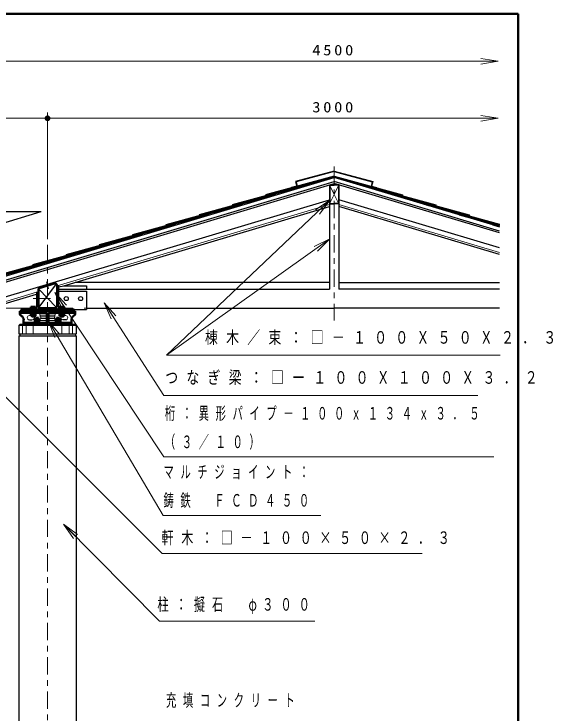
# Model space of a CAD drawing. Units: millimetres on the paper. Extents: x -385 to 6, y 0 to 267.
# Drawn here: x -87.9 to 6.1, y 145 to 267 of the extents above; entities that cross this region are included whole.
import ezdxf

# ---------------------------------------------------------------- set-up
doc = ezdxf.new("R2010")
doc.units = ezdxf.units.MM
doc.linetypes.add('USER1', pattern=[4.5, 2.5, -2])
doc.linetypes.add('USER2', pattern=[6, 3, -1, 1, -1])
doc.layers.add('LY_1', color=7, linetype='Continuous', lineweight=25)
doc.styles.add('ＭＳ ゴシック', font='')
doc.styles.get('ＭＳ ゴシック').set_extended_font_data('MS Gothic')

# ---------------------------------------------------------------- blocks, each defined once
blk = doc.blocks.new('filled_dot')
at = {"color": 0, "linetype": 'Continuous', "lineweight": -2, "const_width": 1.25}
blk.add_lwpolyline([(-0.625, 0, 1), (0.625, 0, 1)], format="xyb", close=True, dxfattribs=at)
blk = doc.blocks.new('open_arrow')
at = {"color": 0, "linetype": 'Continuous', "lineweight": -2}
blk.add_lwpolyline([(7.5, 1.25), (0, 0), (7.5, -1.25)], dxfattribs=at)

msp = doc.modelspace()

# ---------------------------------------------------------------- linework, layer by layer
at = {"layer": 'LY_1', "lineweight": 50}
for p, q in [((0, 267), (-385, 267)), ((0, 0), (0, 267))]:
    msp.add_line(p, q, dxfattribs=at)
at = {"layer": 'LY_1', "lineweight": 13}
for p, q in [((-107.08, 258.749), (-3.466, 258.749)), ((-82.08, 227.705), (-82.08, 249.792)), ((-107.08, 248.792), (-82.08, 248.792)), ((-82.08, 248.792), (-3.466, 248.792)), ((-32.815, 234.5), (-61.311, 207.415)), ((-35.334, 232.796), (-32.815, 234.5)), ((-32.815, 234.5), (-34.99, 232.433)), ((-32.815, 234.5), (-34.645, 232.071)), ((-80.413, 219.518), (-32.913, 233.768)), ((-3.237, 225.365), (-31.247, 233.768)), ((-35.557, 226.404), (-32.824, 227.739)), ((-32.824, 227.739), (-35.266, 225.997)), ((-32.824, 227.739), (-34.976, 225.59)), ((-101.02, 213.336), (-83.979, 218.448)), ((-80.835, 218.397), (-79.176, 215.898)), ((-80.835, 218.397), (-78.76, 216.174)), ((-79.593, 215.621), (-80.835, 218.397)), ((-72.188, 216.575), (-70.563, 214.053)), ((-72.188, 216.575), (-70.143, 214.324)), ((-70.983, 213.782), (-72.188, 216.575)), ((-84.513, 215.638), (-120.08, 215.638)), ((-85.247, 214.338), (-84.98, 214.338)), ((-83.413, 214.671), (-83.413, 214.471)), ((-83.347, 214.438), (-83.413, 214.471)), ((-82.23, 214.438), (-83.347, 214.438)), ((-83.347, 214.438), (-83.347, 214.138)), ((-83.28, 214.105), (-83.347, 214.138)), ((-83.347, 213.805), (-83.28, 213.838)), ((-83.347, 213.805), (-83.347, 213.505)), ((-82.23, 214.105), (-83.28, 214.105)), ((-83.28, 214.105), (-83.28, 213.838)), ((-82.23, 213.838), (-83.28, 213.838)), ((-81.997, 214.105), (-82.163, 214.105)), ((-81.93, 214.438), (-80.813, 214.438)), ((-81.93, 214.105), (-80.88, 214.105)), ((-81.93, 213.838), (-80.88, 213.838)), ((-80.88, 214.105), (-80.813, 214.138)), ((-80.88, 214.105), (-80.88, 213.838)), ((-80.813, 213.805), (-80.88, 213.838)), ((-80.813, 214.438), (-80.747, 214.471)), ((-80.813, 214.438), (-80.813, 214.138)), ((-80.813, 213.805), (-80.813, 213.505)), ((-80.747, 214.671), (-80.747, 214.471)), ((-78.913, 214.338), (-79.18, 214.338)), ((-86.455, 212.639), (-86.455, 211.137)), ((-85.83, 212.639), (-85.83, 211.137)), ((-84.58, 212.639), (-84.58, 211.137)), ((-83.413, 213.471), (-83.347, 213.505)), ((-83.413, 213.471), (-83.413, 213.271)), ((-82.23, 213.505), (-83.347, 213.505)), ((-82.08, 212.639), (-82.08, 211.137)), ((-81.93, 213.505), (-80.813, 213.505)), ((-81.91, 213.379), (-80.385, 210.797)), ((-81.91, 213.379), (-79.954, 211.051)), ((-80.815, 210.542), (-81.91, 213.379)), ((-80.747, 213.471), (-80.813, 213.505)), ((-80.747, 213.471), (-80.747, 213.271)), ((-79.58, 212.639), (-79.58, 211.137)), ((-78.33, 212.639), (-78.33, 211.137)), ((-77.705, 212.639), (-77.705, 211.137)), ((-79.319, 177.936), (-77.209, 175.803)), ((-79.319, 177.936), (-76.854, 176.155)), ((-77.564, 175.451), (-79.319, 177.936))]:
    msp.add_line(p, q, dxfattribs=at)
at = {"layer": 'LY_1', "color": 40}
for p, q in [((-32.08, 239.566), (-38.804, 237.728)), ((-32.08, 239.497), (-38.722, 237.681)), ((-32.08, 239.566), (-25.356, 237.728)), ((-32.08, 239.497), (-25.438, 237.682)), ((-107.079, 215.97), (-32.08, 238.469)), ((-32.08, 238.512), (-49.842, 233.657)), ((-32.08, 238.667), (-44.031, 235.401)), ((-32.08, 238.668), (-20.129, 235.401)), ((-32.08, 238.512), (-14.317, 233.658)), ((-3.237, 229.817), (-32.08, 238.47)), ((-106.878, 215.299), (-32.08, 237.739)), ((-106.792, 215.012), (-32.08, 237.425)), ((-36.488, 237.152), (-55.654, 231.914)), ((-38.593, 236.956), (-39.493, 236.71)), ((-38.804, 237.728), (-38.593, 236.956)), ((-38.722, 237.681), (-38.511, 236.91)), ((-36.53, 237.296), (-36.488, 237.152)), ((-3.237, 229.086), (-32.08, 237.739)), ((-3.237, 228.773), (-32.08, 237.426)), ((-27.63, 237.296), (-27.672, 237.152)), ((-27.672, 237.153), (-8.506, 231.914)), ((-25.438, 237.682), (-25.649, 236.91)), ((-25.356, 237.728), (-25.567, 236.957)), ((-25.567, 236.957), (-24.667, 236.711)), ((-42.341, 235.553), (-42.299, 235.409)), ((-21.819, 235.553), (-21.861, 235.409)), ((-42.299, 235.409), (-61.465, 230.171)), ((-44.032, 235.401), (-43.99, 235.257)), ((-21.861, 235.409), (-3.237, 230.319)), ((-20.128, 235.401), (-20.17, 235.257)), ((-48.11, 233.666), (-67.276, 228.427)), ((-49.843, 233.658), (-49.801, 233.514)), ((-48.152, 233.809), (-48.11, 233.665)), ((-16.008, 233.81), (-16.05, 233.666)), ((-16.049, 233.666), (-3.237, 230.164)), ((-14.317, 233.658), (-14.359, 233.514)), ((-53.921, 231.922), (-73.087, 226.684)), ((-55.654, 231.915), (-55.612, 231.77)), ((-53.963, 232.066), (-53.921, 231.922)), ((-10.239, 231.922), (-3.237, 230.008)), ((-10.197, 232.066), (-10.238, 231.922)), ((-8.506, 231.915), (-8.548, 231.77)), ((-59.732, 230.178), (-78.898, 224.94)), ((-61.465, 230.171), (-61.423, 230.027)), ((-59.774, 230.323), (-59.732, 230.179)), ((-4.386, 230.323), (-4.427, 230.179)), ((-4.427, 230.178), (-3.237, 229.853)), ((-65.543, 228.435), (-84.709, 223.196)), ((-67.276, 228.428), (-67.234, 228.284)), ((-65.585, 228.579), (-65.543, 228.435)), ((-71.354, 226.691), (-90.528, 221.45)), ((-73.087, 226.684), (-73.045, 226.54)), ((-71.396, 226.835), (-71.354, 226.691)), ((-77.165, 224.947), (-96.331, 219.709)), ((-78.898, 224.94), (-78.856, 224.796)), ((-77.207, 225.092), (-77.165, 224.947)), ((-83.018, 223.348), (-82.977, 223.204)), ((-82.976, 223.203), (-102.142, 217.965)), ((-84.709, 223.197), (-84.667, 223.053))]:
    msp.add_line(p, q, dxfattribs=at)
at = {"layer": 'LY_1', "linetype": 'USER2', "lineweight": 13}
for p, q in [((-32.08, 240.382), (-32.08, 213.482)), ((-32.08, 240.382), (-32.08, 213.482)), ((-32.913, 237.176), (-32.08, 235.509)), ((-31.247, 237.176), (-32.08, 235.509)), ((-32.913, 233.842), (-32.08, 235.509)), ((-31.247, 233.842), (-32.08, 235.509)), ((-82.08, 226.705), (-82.08, 103.35)), ((-81.899, 219.007), (-82.277, 220.267)), ((-84.572, 217.305), (-79.731, 217.305))]:
    msp.add_line(p, q, dxfattribs=at)
at = {"layer": 'LY_1'}
for p, q in [((-32.913, 237.176), (-32.913, 218.971)), ((-32.913, 237.176), (-32.08, 237.176)), ((-32.837, 237.099), (-32.08, 237.099)), ((-32.837, 237.099), (-32.837, 233.919)), ((-31.247, 237.176), (-32.08, 237.176)), ((-31.323, 237.099), (-32.08, 237.099)), ((-31.323, 237.099), (-31.323, 233.919)), ((-31.247, 237.176), (-31.247, 218.971)), ((-101.24, 214.068), (-32.913, 234.566)), ((-3.237, 226.163), (-31.247, 234.566)), ((-79.234, 219.518), (-32.913, 233.415)), ((-32.913, 233.842), (-32.08, 233.842)), ((-32.837, 233.919), (-32.08, 233.919)), ((-31.323, 233.919), (-32.08, 233.919)), ((-31.247, 233.842), (-32.08, 233.842)), ((-3.237, 225.012), (-31.247, 233.415)), ((-103.171, 226.497), (-83.171, 232.497)), ((-103.171, 232.496), (-83.171, 232.496)), ((-80.577, 219.885), (-83.614, 215.814)), ((-80.714, 220.017), (-83.58, 219.157)), ((-80.68, 219.905), (-83.547, 219.045)), ((-81.339, 220.038), (-81.281, 219.847)), ((-80.529, 219.791), (-80.529, 215.871)), ((-80.413, 219.791), (-80.413, 215.871)), ((-32.913, 220.105), (-77.28, 220.105)), ((-31.247, 220.105), (-3.237, 220.105)), ((-83.979, 218.508), (-83.979, 215.638)), ((-83.746, 218.931), (-83.746, 215.871)), ((-83.629, 218.931), (-83.629, 215.871)), ((-83.621, 218.976), (-80.561, 215.792)), ((-82.935, 219.559), (-82.878, 219.368)), ((-80.413, 218.971), (-32.913, 218.971)), ((-80.413, 218.638), (-75.313, 218.638)), ((-80.179, 219.342), (-79.234, 219.518)), ((-80.179, 219.518), (-80.179, 215.638)), ((-79.234, 219.518), (-75.313, 219.518)), ((-75.313, 219.518), (-75.313, 218.971)), ((-75.313, 218.638), (-75.313, 215.438)), ((-3.237, 218.971), (-31.247, 218.971)), ((-99.842, 213.336), (-83.979, 218.095)), ((-86.747, 215.438), (-86.747, 215.138)), ((-83.779, 215.438), (-75.313, 215.438)), ((-83.513, 215.755), (-80.646, 215.755)), ((-83.513, 215.638), (-80.646, 215.638)), ((-77.413, 215.438), (-77.413, 215.138)), ((-75.313, 215.638), (-32.08, 215.638)), ((-3.237, 215.638), (-32.08, 215.638)), ((-85.247, 213.605), (-84.747, 213.605)), ((-78.913, 213.605), (-79.413, 213.605))]:
    msp.add_line(p, q, dxfattribs=at)
at = {"layer": 'LY_1', "color": 140, "lineweight": 50}
for p, q in [((-86.913, 215.138), (-86.913, 214.665)), ((-86.913, 215.138), (-77.247, 215.138)), ((-86.913, 214.838), (-82.23, 214.838)), ((-86.747, 215.438), (-77.413, 215.438)), ((-85.08, 215.545), (-85.08, 215.438)), ((-85.08, 215.545), (-84.08, 215.545)), ((-85.08, 214.731), (-85.08, 214.838)), ((-84.98, 215.878), (-84.18, 215.878)), ((-84.98, 215.878), (-84.98, 215.545)), ((-84.58, 215.878), (-84.58, 215.545)), ((-84.18, 215.878), (-84.18, 215.545)), ((-84.08, 215.545), (-84.08, 215.438)), ((-84.08, 214.731), (-84.08, 214.838)), ((-82.23, 214.838), (-82.23, 213.105)), ((-81.93, 214.838), (-81.93, 213.105)), ((-77.247, 214.838), (-81.93, 214.838)), ((-80.08, 215.545), (-80.08, 215.438)), ((-79.08, 215.545), (-80.08, 215.545)), ((-80.08, 214.731), (-80.08, 214.838)), ((-79.18, 215.878), (-79.98, 215.878)), ((-79.98, 215.878), (-79.98, 215.545)), ((-79.58, 215.878), (-79.58, 215.545)), ((-79.18, 215.878), (-79.18, 215.545)), ((-79.08, 215.545), (-79.08, 215.438)), ((-79.08, 214.731), (-79.08, 214.838)), ((-77.247, 215.138), (-77.247, 214.665)), ((-86.247, 213.571), (-86.247, 212.805)), ((-85.08, 214.731), (-84.08, 214.731)), ((-84.98, 214.298), (-84.98, 214.731)), ((-84.98, 214.298), (-84.18, 214.298)), ((-84.847, 214.211), (-84.847, 214.298)), ((-84.847, 214.211), (-84.313, 214.211)), ((-84.58, 214.298), (-84.58, 214.731)), ((-84.313, 214.211), (-84.313, 214.298)), ((-84.313, 213.645), (-83.513, 213.645)), ((-84.313, 213.645), (-84.313, 213.211)), ((-84.18, 214.298), (-84.18, 214.731)), ((-83.647, 213.971), (-84.18, 213.971)), ((-84.18, 213.971), (-84.18, 213.645)), ((-83.913, 213.645), (-83.913, 213.211)), ((-83.647, 213.971), (-83.647, 213.645)), ((-83.513, 213.645), (-83.513, 213.211)), ((-80.647, 213.645), (-80.647, 213.211)), ((-79.847, 213.645), (-80.647, 213.645)), ((-80.513, 213.971), (-79.98, 213.971)), ((-80.513, 213.971), (-80.513, 213.645)), ((-80.247, 213.645), (-80.247, 213.211)), ((-79.08, 214.731), (-80.08, 214.731)), ((-79.98, 214.298), (-79.98, 214.731)), ((-79.18, 214.298), (-79.98, 214.298)), ((-79.98, 213.971), (-79.98, 213.645)), ((-79.847, 214.211), (-79.847, 214.298)), ((-79.313, 214.211), (-79.847, 214.211)), ((-79.847, 213.645), (-79.847, 213.211)), ((-79.58, 214.298), (-79.58, 214.731)), ((-79.313, 214.211), (-79.313, 214.298)), ((-79.18, 214.298), (-79.18, 214.731)), ((-77.913, 213.571), (-77.913, 212.805)), ((-86.247, 213.105), (-82.23, 213.105)), ((-86.247, 212.805), (-77.913, 212.805)), ((-84.413, 213.211), (-83.413, 213.211)), ((-84.413, 213.211), (-84.413, 213.105)), ((-83.413, 213.211), (-83.413, 213.105)), ((-77.913, 213.105), (-81.93, 213.105)), ((-80.747, 213.211), (-80.747, 213.105)), ((-79.747, 213.211), (-80.747, 213.211)), ((-79.747, 213.211), (-79.747, 213.105))]:
    msp.add_line(p, q, dxfattribs=at)
at = {"layer": 'LY_1', "linetype": 'USER1', "lineweight": 13}
msp.add_line((-80.179, 215.638), (-75.313, 215.638), dxfattribs=at)
at = {"layer": 'LY_1', "color": 4}
for p, q in [((-86.938, 212.805), (-87.081, 212.638)), ((-77.08, 212.639), (-87.08, 212.639)), ((-87.08, 212.637), (-87.08, 211.137)), ((-77.223, 212.804), (-86.937, 212.804)), ((-77.221, 212.806), (-77.079, 212.639)), ((-77.08, 212.637), (-77.08, 211.137)), ((-87.08, 211.137), (-77.08, 211.137)), ((-86.937, 211.137), (-86.937, 210.804)), ((-77.223, 211.137), (-77.223, 210.804)), ((-87.08, 210.804), (-77.08, 210.804)), ((-87.08, 210.804), (-87.08, 138.138)), ((-77.08, 210.804), (-77.08, 138.138))]:
    msp.add_line(p, q, dxfattribs=at)
at = {"layer": 'LY_1', "lineweight": 13}
for points in [[(-32.824, 227.739), (-61.311, 207.415), (-3.098, 207.415)], [(-80.835, 218.397), (-61.769, 189.668), (-4.196, 189.668)], [(-72.188, 216.575), (-61.784, 200.428), (-7.022, 200.428)], [(-102.237, 212.912), (-62.102, 172.81), (-16.716, 172.81)], [(-81.91, 213.379), (-61.883, 179.478), (-34.425, 179.478)], [(-79.319, 177.936), (-62.554, 160.99), (-35.461, 160.99)]]:
    msp.add_lwpolyline(points, dxfattribs=at)
at = {"layer": 'LY_1'}
for centre in [(-78.813, 217.305), (-76.313, 217.305)]:
    msp.add_circle(centre, 0.35, dxfattribs=at)
for centre, radius, start, end in [((-80.646, 219.791), 0.233, 0, 106.69926), ((-80.646, 219.791), 0.117, 0, 106.70022), ((-83.513, 218.931), 0.233, 106.69783, 179.99996), ((-83.513, 218.931), 0.117, 106.70023, 179.99996), ((-83.779, 215.638), 0.2, 179.99999, 270), ((-83.513, 215.871), 0.233, 179.99998, 270.00003), ((-83.513, 215.871), 0.117, 179.99998, 270.00003), ((-80.646, 215.871), 0.233, 270.00002, 0), ((-80.646, 215.871), 0.117, 270.00002, 0), ((-80.379, 215.638), 0.2, 270, 0)]:
    msp.add_arc(centre, radius, start, end, dxfattribs=at)
at = {"layer": 'LY_1', "lineweight": 13}
for centre, radius, start, end in [((-83.58, 214.671), 0.167, 0, 90), ((-80.58, 214.671), 0.167, 89.99999, 180), ((-85.247, 213.971), 0.367, 90.00001, 270), ((-84.747, 213.971), 0.367, 270, 40.88696), ((-79.413, 213.971), 0.367, 139.11304, 270), ((-78.913, 213.971), 0.367, 270, 89.99999), ((-83.58, 213.271), 0.167, 338.90314, 0), ((-80.58, 213.271), 0.167, 179.99999, 201.09686)]:
    msp.add_arc(centre, radius, start, end, dxfattribs=at)
at = {"layer": 'LY_1', "color": 140, "lineweight": 50}
for centre, radius, start, end in [((-86.58, 214.665), 0.333, 180, 242.74229), ((-87.143, 213.571), 0.897, 0, 62.74229), ((-77.017, 213.571), 0.897, 117.25771, 179.99999), ((-77.58, 214.665), 0.333, 297.25771, 0)]:
    msp.add_arc(centre, radius, start, end, dxfattribs=at)

# ---------------------------------------------------------------- block references
at = {"layer": 'LY_1', "lineweight": 13, "rotation": 180}
for name, p, xscale, yscale in [('open_arrow', (-3.466, 258.749), 0.399, 0.399), ('filled_dot', (-82.08, 248.792), 0.4, 0.4), ('open_arrow', (-3.466, 248.792), 0.4, 0.4)]:
    msp.add_blockref(name, p, dxfattribs=dict(at, xscale=xscale, yscale=yscale))

# ---------------------------------------------------------------- texts
at = {"layer": 'LY_1', "style": 'ＭＳ ゴシック'}
for s, insert, char_height, attachment_point in [('\\T1.33;\\W1.15;4500', (-32.08, 259.749), 1.833, 8), ('\\T1.33;\\W1.15;3000', (-32.08, 249.792), 1.833, 8), ('\\T1.64;\\W0.75;棟木／束：□－１００Ｘ５０Ｘ２．３', (-54.613, 210.415), 2.199, 4), ('\\T1.64;\\W0.75;つなぎ梁：□ー１００Ｘ１００Ｘ３．２', (-61.539, 203.428), 2.199, 4), ('\\T1.64;\\W0.6;桁：異形パイプ－１００ｘ１３４ｘ３．５', (-61.613, 197.168), 2.199, 4), ('\\T1.64;\\W0.6;（３／１０）\u3000\u3000\u3000\u3000\u3000\u3000\u3000\u3000\u3000\u3000\u3000\u3000\u3000', (-61.613, 192.168), 2.199, 4), ('\\T1.64;\\W0.6;マルチジョイント：', (-61.842, 186.978), 2.199, 4), ('\\T1.64;\\W0.6;鋳鉄\u3000ＦＣＤ４５０', (-61.842, 181.978), 2.199, 4), ('\\T1.64;\\W0.7;軒木：□－１００×５０×２．３', (-62.191, 175.46), 2.199, 4), ('\\T1.63;\\W0.65;柱：擬石\u3000φ３００', (-62.919, 163.64), 2.199, 4), ('\\T1.64;\\W0.6;充填コンクリート', (-61.408, 147.083), 2.199, 4)]:
    msp.add_mtext(s, dxfattribs=dict(at, insert=insert, char_height=char_height, attachment_point=attachment_point))

doc.saveas('drawing.dxf')
